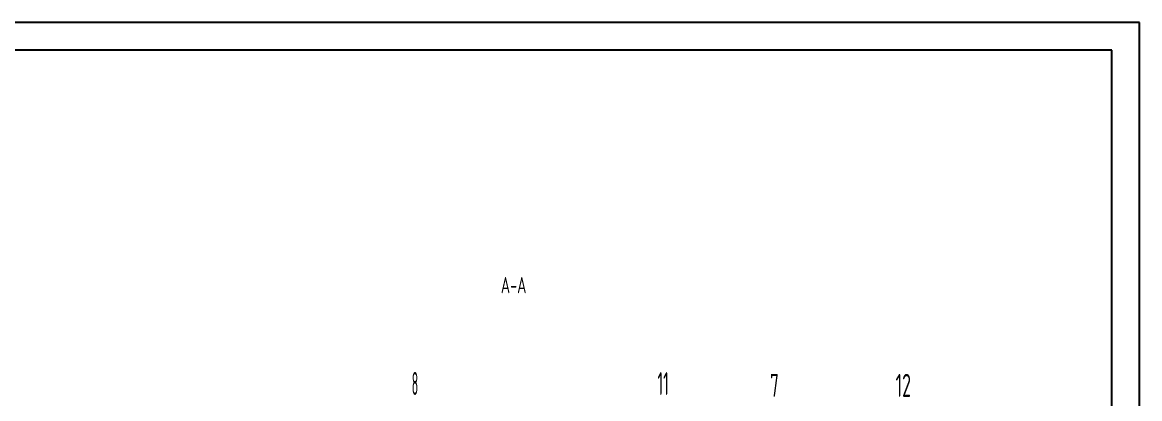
# Model space of a CAD drawing. Header units: millimetres. Extents: x 0 to 12600, y -338 to 8910.
# Drawn here: x 6578 to 12600, y 6884 to 8910 of the extents above; entities that cross this region are included whole.
import ezdxf
from ezdxf.enums import TextEntityAlignment as Align

# ---------------------------------------------------------------- set-up
doc = ezdxf.new("R2010")
doc.units = ezdxf.units.MM
doc.header["$LTSCALE"] = 300
for name, color, linetype in [('01', 7, 'Continuous'), ('02', 1, 'Continuous'), ('11', 3, 'Continuous')]:
    doc.layers.add(name, color=color, linetype=linetype)
doc.styles.get("Standard").update_dxf_attribs({"font": 'isocp', "width": 0.707, "bigfont": 'intecad.shx'})

# ---------------------------------------------------------------- blocks, each defined once
blk = doc.blocks.new('*U150')
at = {"layer": '01'}
for points in [[(415, 292), (25, 292)], [(415, 5), (415, 292)]]:
    blk.add_lwpolyline(points, dxfattribs=at)
at = {"layer": '02'}
for points in [[(420, 297), (0, 297)], [(420, 0), (420, 297)]]:
    blk.add_lwpolyline(points, dxfattribs=at)

msp = doc.modelspace()

# ---------------------------------------------------------------- block references
at = {"layer": '01', "xscale": 30, "yscale": 30, "zscale": 30}
msp.add_blockref('*U150', (0, 0), dxfattribs=at)

# ---------------------------------------------------------------- texts
at = {"layer": '01', "ltscale": 2, "insert": (9156.7, 7538.97), "char_height": 87.5, "width": 1046.841, "attachment_point": 1}
msp.add_mtext('A-A', dxfattribs=at)
at = {"layer": '11', "ltscale": 2}
for s, height, width, p, p2 in [('8', 123.74, 0.514182, (8676.38, 6903.41), (8711.38, 6903.41)), ('11', 123.744, 0.582235, (10000.91, 6903.41), (10062.15, 6903.41)), ('7', 123.74, 0.696448, (10607.76, 6893.41), (10655.15, 6893.41)), ('12', 123.744, 0.605948, (11284.34, 6893.41), (11367.57, 6893.41))]:
    msp.add_text(s, height=height, dxfattribs=dict(at, width=width)).set_placement(p, p2, align=Align.FIT)

doc.saveas('drawing.dxf')
